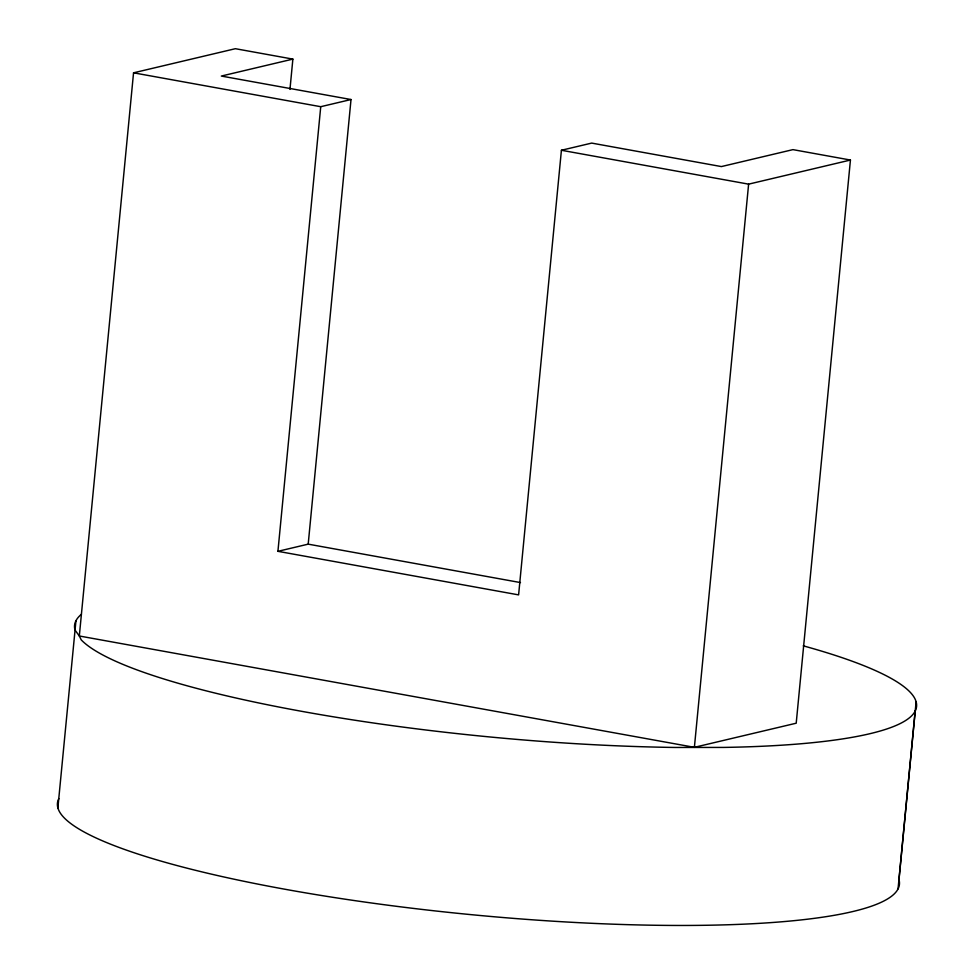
<?xml version="1.0" encoding="UTF-8"?>
<svg xmlns="http://www.w3.org/2000/svg" width="974" height="974" viewBox="0 0 974 974"><rect width="100%" height="100%" fill="white"/><g stroke="black" fill="none" stroke-linecap="round" stroke-linejoin="round"><path stroke-width="1.46" d="M57.88 807.884L75.948 620.767M289.96 89.389L292.87 59.11L235.379 48.7L133.548 72.819L79.32 635.998L81.268 639.93A422.935 71.26 5.5 0 0 675.299 747.46L723.463 747.423A422.935 71.26 5.5 0 0 803.258 645.835M277.931 551.321L320.738 106.702L351.017 99.531L308.198 544.149L277.931 551.321L518.606 594.883L561.414 150.264L591.693 143.093L721.393 166.578L792.946 149.631L850.436 160.04L796.208 723.207L694.389 747.326L79.32 635.998L75.01 630.044A422.935 71.26 5.5 0 1 81.378 614.302M694.389 747.326L748.616 184.147L850.436 160.04M898.052 888.909L915.17 711.057M916.12 701.791L898.99 879.632A422.935 71.26 5.5 0 1 471.246 914.659A422.935 71.26 5.5 0 1 58.83 798.607M292.87 59.11L221.317 76.057L351.017 99.531M133.548 72.819L320.738 106.702M561.414 150.264L748.616 184.147M308.198 544.149L520.481 582.574"/></g></svg>
